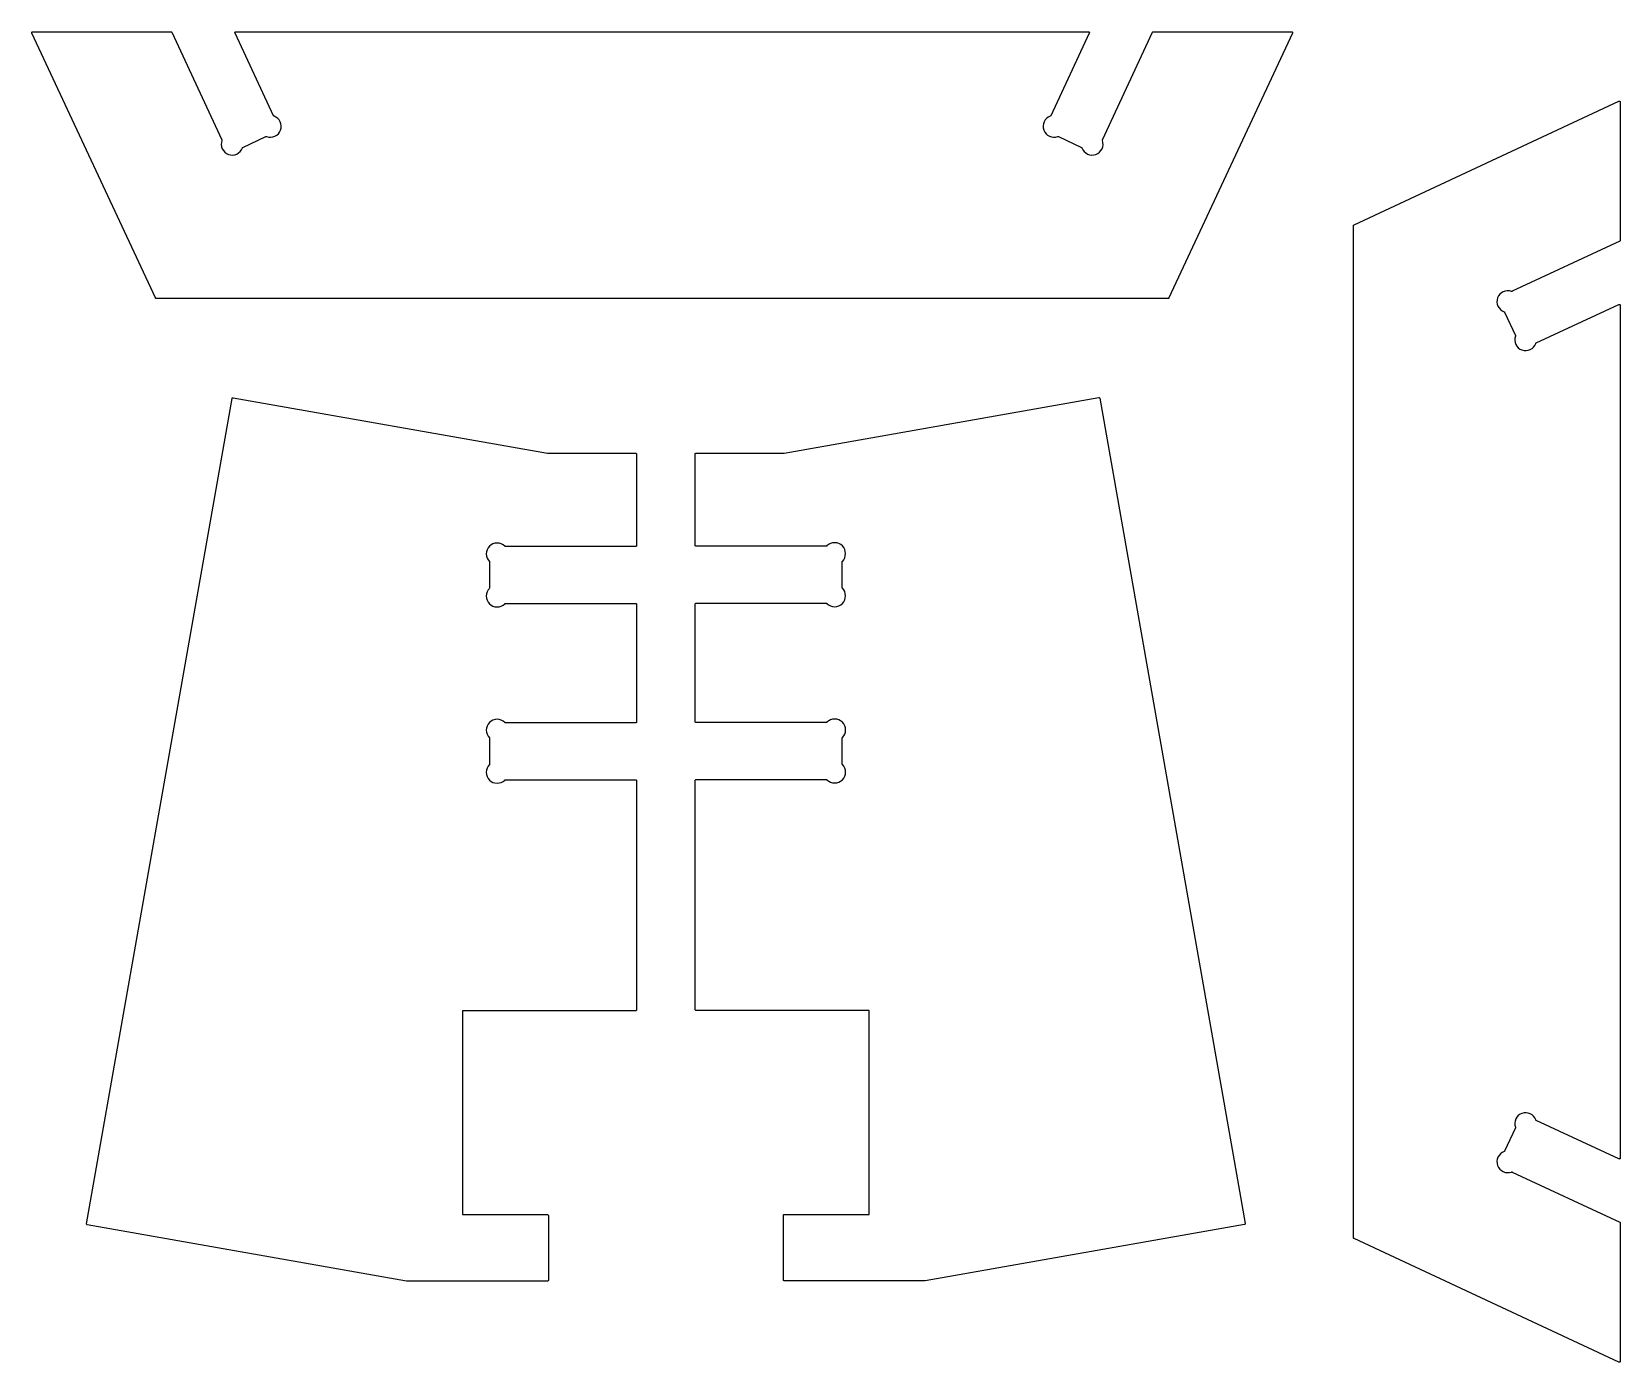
# Model space of a CAD drawing. Extents: x 1 to 271, y 1 to 227.
import ezdxf

# ---------------------------------------------------------------- set-up
doc = ezdxf.new("R2010")
doc.units = 0

msp = doc.modelspace()

# ---------------------------------------------------------------- linework, layer by layer
at = {"color": 1}
for p, q in [((0.85, 227.084), (0.854, 227.118)), ((0.854, 227.118), (0.865, 227.149)), ((0.865, 227.149), (0.883, 227.177)), ((0.883, 227.177), (0.907, 227.201)), ((0.907, 227.201), (0.935, 227.218)), ((0.935, 227.218), (0.967, 227.229)), ((0.967, 227.229), (1, 227.233)), ((1, 227.233), (24.545, 227.233)), ((24.545, 227.233), (24.579, 227.229)), ((24.579, 227.229), (24.611, 227.218)), ((24.611, 227.218), (24.64, 227.2)), ((24.64, 227.2), (24.664, 227.175)), ((24.664, 227.175), (24.681, 227.146)), ((24.681, 227.146), (33.212, 208.852)), ((35.429, 227.084), (35.433, 227.118)), ((35.433, 227.118), (35.444, 227.149)), ((35.444, 227.149), (35.462, 227.177)), ((35.462, 227.177), (35.486, 227.201)), ((35.486, 227.201), (35.514, 227.218)), ((35.514, 227.218), (35.546, 227.229)), ((35.546, 227.229), (35.579, 227.233)), ((35.579, 227.233), (180.701, 227.233)), ((180.701, 227.233), (180.734, 227.229)), ((180.734, 227.229), (180.766, 227.218)), ((180.766, 227.218), (180.794, 227.201)), ((180.794, 227.201), (180.818, 227.177)), ((180.818, 227.177), (180.836, 227.149)), ((180.836, 227.149), (180.847, 227.118)), ((180.847, 227.118), (180.851, 227.084)), ((183.069, 208.852), (191.599, 227.146)), ((191.599, 227.146), (191.617, 227.175)), ((191.617, 227.175), (191.641, 227.2)), ((191.641, 227.2), (191.669, 227.218)), ((191.669, 227.218), (191.701, 227.229)), ((191.701, 227.229), (191.735, 227.233)), ((191.735, 227.233), (215.28, 227.233)), ((215.28, 227.233), (215.313, 227.229)), ((215.313, 227.229), (215.345, 227.218)), ((215.345, 227.218), (215.373, 227.201)), ((215.373, 227.201), (215.397, 227.177)), ((215.397, 227.177), (215.415, 227.149)), ((215.415, 227.149), (215.426, 227.118)), ((215.426, 227.118), (215.43, 227.084)), ((0.853, 227.051), (0.85, 227.084)), ((0.864, 227.02), (0.853, 227.051)), ((21.887, 181.935), (0.864, 227.02)), ((35.433, 227.051), (35.429, 227.084)), ((35.443, 227.02), (35.433, 227.051)), ((42.003, 212.952), (35.443, 227.02)), ((180.837, 227.02), (174.278, 212.952)), ((180.848, 227.051), (180.837, 227.02)), ((180.851, 227.084), (180.848, 227.051)), ((215.416, 227.02), (194.393, 181.935)), ((215.427, 227.051), (215.416, 227.02)), ((215.43, 227.084), (215.427, 227.051)), ((225.905, 194.393), (270.99, 215.416)), ((270.99, 215.416), (271.021, 215.427)), ((271.021, 215.427), (271.054, 215.43)), ((271.054, 215.43), (271.088, 215.426)), ((271.088, 215.426), (271.119, 215.415)), ((271.119, 215.415), (271.147, 215.397)), ((271.147, 215.397), (271.171, 215.373)), ((271.171, 215.373), (271.188, 215.345)), ((271.188, 215.345), (271.199, 215.313)), ((271.199, 215.313), (271.203, 215.28)), ((271.203, 215.28), (271.203, 191.735)), ((42.018, 212.926), (42.003, 212.952)), ((42.037, 212.904), (42.018, 212.926)), ((42.061, 212.887), (42.037, 212.904)), ((42.087, 212.874), (42.061, 212.887)), ((174.22, 212.887), (174.193, 212.874)), ((174.243, 212.904), (174.22, 212.887)), ((174.263, 212.926), (174.243, 212.904)), ((174.278, 212.952), (174.263, 212.926)), ((33.212, 208.852), (33.221, 208.825)), ((33.224, 208.766), (33.217, 208.738)), ((33.221, 208.825), (33.226, 208.796)), ((33.226, 208.796), (33.224, 208.766)), ((36.771, 207.557), (40.707, 209.393)), ((40.707, 209.393), (40.735, 209.403)), ((40.735, 209.403), (40.764, 209.407)), ((40.764, 209.407), (40.794, 209.405)), ((40.794, 209.405), (40.822, 209.398)), ((175.459, 209.398), (175.487, 209.405)), ((175.487, 209.405), (175.517, 209.407)), ((175.517, 209.407), (175.546, 209.403)), ((175.546, 209.403), (175.573, 209.393)), ((175.573, 209.393), (179.509, 207.557)), ((183.055, 208.796), (183.059, 208.825)), ((183.057, 208.766), (183.055, 208.796)), ((183.064, 208.738), (183.057, 208.766)), ((183.059, 208.825), (183.069, 208.852)), ((36.694, 207.472), (36.706, 207.499)), ((36.706, 207.499), (36.724, 207.522)), ((36.724, 207.522), (36.746, 207.542)), ((36.746, 207.542), (36.771, 207.557)), ((179.509, 207.557), (179.535, 207.542)), ((179.535, 207.542), (179.557, 207.522)), ((179.557, 207.522), (179.574, 207.499)), ((179.574, 207.499), (179.587, 207.472)), ((225.818, 194.257), (225.822, 194.291)), ((225.818, 24.023), (225.818, 194.257)), ((225.822, 194.291), (225.833, 194.323)), ((225.833, 194.323), (225.851, 194.351)), ((225.851, 194.351), (225.876, 194.375)), ((225.876, 194.375), (225.905, 194.393)), ((271.116, 191.599), (252.822, 183.069)), ((271.145, 191.617), (271.116, 191.599)), ((271.17, 191.641), (271.145, 191.617)), ((271.188, 191.669), (271.17, 191.641)), ((271.199, 191.701), (271.188, 191.669)), ((271.203, 191.735), (271.199, 191.701)), ((21.905, 181.906), (21.887, 181.935)), ((21.929, 181.881), (21.905, 181.906)), ((21.958, 181.863), (21.929, 181.881)), ((21.99, 181.852), (21.958, 181.863)), ((22.023, 181.848), (21.99, 181.852)), ((103.781, 181.848), (22.023, 181.848)), ((194.257, 181.848), (103.781, 181.848)), ((194.291, 181.852), (194.257, 181.848)), ((194.323, 181.863), (194.291, 181.852)), ((194.351, 181.881), (194.323, 181.863)), ((194.375, 181.906), (194.351, 181.881)), ((194.393, 181.935), (194.375, 181.906)), ((252.736, 183.057), (252.708, 183.064)), ((252.766, 183.055), (252.736, 183.057)), ((252.795, 183.059), (252.766, 183.055)), ((252.822, 183.069), (252.795, 183.059)), ((251.442, 179.587), (251.469, 179.574)), ((251.469, 179.574), (251.492, 179.557)), ((251.492, 179.557), (251.512, 179.535)), ((251.512, 179.535), (251.527, 179.509)), ((251.527, 179.509), (253.363, 175.573)), ((256.922, 174.278), (270.99, 180.837)), ((270.99, 180.837), (271.021, 180.848)), ((271.021, 180.848), (271.054, 180.851)), ((271.054, 180.851), (271.088, 180.847)), ((271.088, 180.847), (271.119, 180.836)), ((271.119, 180.836), (271.147, 180.818)), ((271.147, 180.818), (271.171, 180.794)), ((271.171, 180.794), (271.188, 180.766)), ((271.188, 180.766), (271.199, 180.734)), ((271.199, 180.734), (271.203, 180.701)), ((271.203, 180.701), (271.203, 35.579)), ((253.363, 175.573), (253.373, 175.546)), ((253.375, 175.487), (253.368, 175.459)), ((253.373, 175.546), (253.377, 175.517)), ((253.377, 175.517), (253.375, 175.487)), ((256.844, 174.193), (256.857, 174.22)), ((256.857, 174.22), (256.874, 174.243)), ((256.874, 174.243), (256.896, 174.263)), ((256.896, 174.263), (256.922, 174.278)), ((34.958, 164.897), (34.981, 164.921)), ((34.981, 164.921), (35.008, 164.941)), ((35.008, 164.941), (35.04, 164.953)), ((35.04, 164.953), (35.073, 164.959)), ((35.073, 164.959), (35.106, 164.957)), ((35.106, 164.957), (88.644, 155.517)), ((128.903, 155.556), (182.441, 164.996)), ((182.441, 164.996), (182.474, 164.998)), ((182.474, 164.998), (182.508, 164.992)), ((182.508, 164.992), (182.539, 164.98)), ((182.539, 164.98), (182.566, 164.96)), ((182.566, 164.96), (182.589, 164.936)), ((182.589, 164.936), (182.605, 164.906)), ((10.173, 24.419), (34.932, 164.835)), ((34.932, 164.835), (34.942, 164.867)), ((34.942, 164.867), (34.958, 164.897)), ((182.605, 164.906), (182.615, 164.874)), ((182.615, 164.874), (206.405, 29.956)), ((88.644, 155.517), (103.631, 155.517)), ((103.631, 155.517), (103.664, 155.513)), ((103.664, 155.513), (103.696, 155.502)), ((103.696, 155.502), (103.725, 155.484)), ((103.725, 155.484), (103.748, 155.461)), ((103.748, 155.461), (103.766, 155.432)), ((103.766, 155.432), (103.777, 155.4)), ((103.777, 155.4), (103.781, 155.367)), ((103.781, 155.367), (103.781, 139.809)), ((113.766, 155.406), (113.77, 155.439)), ((113.766, 139.848), (113.766, 155.406)), ((113.77, 155.439), (113.781, 155.471)), ((113.781, 155.471), (113.799, 155.5)), ((113.799, 155.5), (113.822, 155.523)), ((113.822, 155.523), (113.851, 155.541)), ((113.851, 155.541), (113.883, 155.552)), ((113.883, 155.552), (113.916, 155.556)), ((113.916, 155.556), (128.903, 155.556)), ((81.376, 139.684), (81.354, 139.703)), ((81.402, 139.67), (81.376, 139.684)), ((81.43, 139.662), (81.402, 139.67)), ((81.46, 139.659), (81.43, 139.662)), ((103.631, 139.659), (81.46, 139.659)), ((103.664, 139.663), (103.631, 139.659)), ((103.696, 139.674), (103.664, 139.663)), ((103.725, 139.692), (103.696, 139.674)), ((103.748, 139.715), (103.725, 139.692)), ((103.766, 139.744), (103.748, 139.715)), ((103.777, 139.776), (103.766, 139.744)), ((103.781, 139.809), (103.777, 139.776)), ((113.77, 139.815), (113.766, 139.848)), ((113.781, 139.783), (113.77, 139.815)), ((113.799, 139.754), (113.781, 139.783)), ((113.822, 139.731), (113.799, 139.754)), ((113.851, 139.713), (113.822, 139.731)), ((113.883, 139.702), (113.851, 139.713)), ((113.916, 139.698), (113.883, 139.702)), ((136.088, 139.698), (113.916, 139.698)), ((136.117, 139.701), (136.088, 139.698)), ((136.145, 139.709), (136.117, 139.701)), ((136.171, 139.723), (136.145, 139.709)), ((136.194, 139.742), (136.171, 139.723)), ((78.737, 137.087), (78.756, 137.064)), ((78.756, 137.064), (78.77, 137.038)), ((78.77, 137.038), (78.778, 137.01)), ((78.778, 137.01), (78.781, 136.981)), ((78.781, 136.981), (78.781, 132.638)), ((138.766, 137.02), (138.769, 137.049)), ((138.766, 132.676), (138.766, 137.02)), ((138.769, 137.049), (138.777, 137.077)), ((138.777, 137.077), (138.791, 137.103)), ((138.791, 137.103), (138.81, 137.126)), ((78.756, 132.555), (78.737, 132.532)), ((78.77, 132.581), (78.756, 132.555)), ((78.778, 132.609), (78.77, 132.581)), ((78.781, 132.638), (78.778, 132.609)), ((138.769, 132.647), (138.766, 132.676)), ((138.777, 132.619), (138.769, 132.647)), ((138.791, 132.593), (138.777, 132.619)), ((138.81, 132.57), (138.791, 132.593)), ((81.354, 129.915), (81.376, 129.934)), ((81.376, 129.934), (81.402, 129.948)), ((81.402, 129.948), (81.43, 129.956)), ((81.43, 129.956), (81.46, 129.959)), ((81.46, 129.959), (103.631, 129.959)), ((103.631, 129.959), (103.664, 129.955)), ((103.664, 129.955), (103.696, 129.944)), ((103.696, 129.944), (103.725, 129.926)), ((103.725, 129.926), (103.748, 129.903)), ((103.748, 129.903), (103.766, 129.874)), ((103.766, 129.874), (103.777, 129.842)), ((103.777, 129.842), (103.781, 129.809)), ((103.781, 129.809), (103.781, 109.809)), ((113.766, 129.848), (113.77, 129.881)), ((113.766, 109.848), (113.766, 129.848)), ((113.77, 129.881), (113.781, 129.913)), ((113.781, 129.913), (113.799, 129.942)), ((113.799, 129.942), (113.822, 129.965)), ((113.822, 129.965), (113.851, 129.983)), ((113.851, 129.983), (113.883, 129.994)), ((113.883, 129.994), (113.916, 129.998)), ((113.916, 129.998), (136.088, 129.998)), ((136.088, 129.998), (136.117, 129.995)), ((136.117, 129.995), (136.145, 129.987)), ((136.145, 129.987), (136.171, 129.973)), ((136.171, 129.973), (136.194, 129.954)), ((81.376, 109.684), (81.354, 109.703)), ((81.402, 109.67), (81.376, 109.684)), ((81.43, 109.662), (81.402, 109.67)), ((81.46, 109.659), (81.43, 109.662)), ((103.631, 109.659), (81.46, 109.659)), ((103.664, 109.663), (103.631, 109.659)), ((103.696, 109.674), (103.664, 109.663)), ((103.725, 109.692), (103.696, 109.674)), ((103.748, 109.715), (103.725, 109.692)), ((103.766, 109.744), (103.748, 109.715)), ((103.777, 109.776), (103.766, 109.744)), ((103.781, 109.809), (103.777, 109.776)), ((113.77, 109.815), (113.766, 109.848)), ((113.781, 109.783), (113.77, 109.815)), ((113.799, 109.754), (113.781, 109.783)), ((113.822, 109.731), (113.799, 109.754)), ((113.851, 109.713), (113.822, 109.731)), ((113.883, 109.702), (113.851, 109.713)), ((113.916, 109.698), (113.883, 109.702)), ((136.088, 109.698), (113.916, 109.698)), ((136.117, 109.701), (136.088, 109.698)), ((136.145, 109.709), (136.117, 109.701)), ((136.171, 109.723), (136.145, 109.709)), ((136.194, 109.742), (136.171, 109.723)), ((78.737, 107.087), (78.756, 107.064)), ((78.756, 107.064), (78.77, 107.038)), ((78.77, 107.038), (78.778, 107.01)), ((78.778, 107.01), (78.781, 106.981)), ((78.781, 106.981), (78.781, 102.638)), ((138.766, 107.02), (138.769, 107.049)), ((138.766, 102.676), (138.766, 107.02)), ((138.769, 107.049), (138.777, 107.077)), ((138.777, 107.077), (138.791, 107.103)), ((138.791, 107.103), (138.81, 107.126)), ((78.756, 102.555), (78.737, 102.532)), ((78.77, 102.581), (78.756, 102.555)), ((78.778, 102.609), (78.77, 102.581)), ((78.781, 102.638), (78.778, 102.609)), ((138.769, 102.647), (138.766, 102.676)), ((138.777, 102.619), (138.769, 102.647)), ((138.791, 102.593), (138.777, 102.619)), ((138.81, 102.57), (138.791, 102.593)), ((81.354, 99.915), (81.376, 99.934)), ((81.376, 99.934), (81.402, 99.948)), ((81.402, 99.948), (81.43, 99.956)), ((81.43, 99.956), (81.46, 99.959)), ((81.46, 99.959), (103.631, 99.959)), ((103.631, 99.959), (103.664, 99.955)), ((103.664, 99.955), (103.696, 99.944)), ((103.696, 99.944), (103.725, 99.926)), ((103.725, 99.926), (103.748, 99.903)), ((103.748, 99.903), (103.766, 99.874)), ((103.766, 99.874), (103.777, 99.843)), ((103.777, 99.843), (103.781, 99.809)), ((103.781, 99.809), (103.781, 60.809)), ((113.766, 99.848), (113.77, 99.881)), ((113.766, 60.848), (113.766, 99.848)), ((113.77, 99.881), (113.781, 99.913)), ((113.781, 99.913), (113.799, 99.942)), ((113.799, 99.942), (113.822, 99.965)), ((113.822, 99.965), (113.851, 99.983)), ((113.851, 99.983), (113.883, 99.994)), ((113.883, 99.994), (113.916, 99.998)), ((113.916, 99.998), (136.088, 99.998)), ((136.088, 99.998), (136.117, 99.995)), ((136.117, 99.995), (136.145, 99.987)), ((136.145, 99.987), (136.171, 99.973)), ((136.171, 99.973), (136.194, 99.954)), ((103.631, 60.659), (74.148, 60.659)), ((74.148, 60.659), (74.148, 25.959)), ((103.664, 60.663), (103.631, 60.659)), ((103.696, 60.674), (103.664, 60.663)), ((103.725, 60.692), (103.696, 60.674)), ((103.748, 60.716), (103.725, 60.692)), ((103.766, 60.744), (103.748, 60.716)), ((103.777, 60.776), (103.766, 60.744)), ((103.781, 60.809), (103.777, 60.776)), ((113.77, 60.815), (113.766, 60.848)), ((113.781, 60.783), (113.77, 60.815)), ((113.799, 60.754), (113.781, 60.783)), ((113.822, 60.731), (113.799, 60.754)), ((113.851, 60.713), (113.822, 60.731)), ((113.883, 60.702), (113.851, 60.713)), ((113.916, 60.698), (113.883, 60.702)), ((143.399, 60.698), (113.916, 60.698)), ((143.399, 25.998), (143.399, 60.698)), ((253.363, 40.707), (251.527, 36.771)), ((253.373, 40.735), (253.363, 40.707)), ((253.368, 40.822), (253.375, 40.794)), ((253.377, 40.764), (253.373, 40.735)), ((253.375, 40.794), (253.377, 40.764)), ((256.857, 42.061), (256.844, 42.087)), ((256.874, 42.037), (256.857, 42.061)), ((256.896, 42.018), (256.874, 42.037)), ((256.922, 42.003), (256.896, 42.018)), ((270.99, 35.443), (256.922, 42.003)), ((251.469, 36.706), (251.442, 36.694)), ((251.492, 36.724), (251.469, 36.706)), ((251.512, 36.746), (251.492, 36.724)), ((251.527, 36.771), (251.512, 36.746)), ((271.021, 35.433), (270.99, 35.443)), ((271.054, 35.429), (271.021, 35.433)), ((271.088, 35.433), (271.054, 35.429)), ((271.119, 35.444), (271.088, 35.433)), ((271.147, 35.462), (271.119, 35.444)), ((271.171, 35.486), (271.147, 35.462)), ((271.188, 35.514), (271.171, 35.486)), ((271.199, 35.546), (271.188, 35.514)), ((271.203, 35.579), (271.199, 35.546)), ((252.708, 33.217), (252.736, 33.224)), ((252.736, 33.224), (252.766, 33.226)), ((252.766, 33.226), (252.795, 33.221)), ((252.795, 33.221), (252.822, 33.212)), ((252.822, 33.212), (271.116, 24.681)), ((206.405, 29.956), (207.375, 24.458)), ((10.171, 24.385), (10.173, 24.419)), ((10.177, 24.352), (10.171, 24.385)), ((10.189, 24.321), (10.177, 24.352)), ((74.148, 25.959), (88.631, 25.959)), ((88.631, 25.959), (88.665, 25.955)), ((88.665, 25.955), (88.696, 25.944)), ((88.696, 25.944), (88.725, 25.926)), ((88.725, 25.926), (88.748, 25.903)), ((88.748, 25.903), (88.766, 25.874)), ((88.766, 25.874), (88.777, 25.843)), ((88.777, 25.843), (88.781, 25.809)), ((88.781, 25.809), (88.781, 14.809)), ((128.766, 25.848), (128.77, 25.881)), ((128.766, 14.848), (128.766, 25.848)), ((128.77, 25.881), (128.781, 25.913)), ((128.781, 25.913), (128.799, 25.942)), ((128.799, 25.942), (128.822, 25.965)), ((128.822, 25.965), (128.851, 25.983)), ((128.851, 25.983), (128.883, 25.994)), ((128.883, 25.994), (128.916, 25.998)), ((128.916, 25.998), (143.399, 25.998)), ((207.339, 24.332), (207.315, 24.31)), ((207.359, 24.36), (207.339, 24.332)), ((207.371, 24.391), (207.359, 24.36)), ((207.377, 24.424), (207.371, 24.391)), ((207.375, 24.458), (207.377, 24.424)), ((271.116, 24.681), (271.145, 24.664)), ((271.145, 24.664), (271.17, 24.64)), ((271.17, 24.64), (271.188, 24.611)), ((271.188, 24.611), (271.199, 24.579)), ((271.199, 24.579), (271.203, 24.545)), ((271.203, 24.545), (271.203, 1)), ((10.209, 24.293), (10.189, 24.321)), ((10.233, 24.271), (10.209, 24.293)), ((10.263, 24.254), (10.233, 24.271)), ((10.295, 24.245), (10.263, 24.254)), ((64.646, 14.661), (10.295, 24.245)), ((207.253, 24.284), (152.902, 14.7)), ((207.285, 24.293), (207.253, 24.284)), ((207.315, 24.31), (207.285, 24.293)), ((225.818, 22.023), (225.818, 24.023)), ((225.822, 21.99), (225.818, 22.023)), ((225.833, 21.958), (225.822, 21.99)), ((225.851, 21.929), (225.833, 21.958)), ((225.876, 21.905), (225.851, 21.929)), ((225.905, 21.887), (225.876, 21.905)), ((270.99, 0.864), (225.905, 21.887)), ((64.672, 14.659), (64.646, 14.661)), ((88.631, 14.659), (64.672, 14.659)), ((88.665, 14.663), (88.631, 14.659)), ((88.696, 14.674), (88.665, 14.663)), ((88.725, 14.692), (88.696, 14.674)), ((88.748, 14.716), (88.725, 14.692)), ((88.766, 14.744), (88.748, 14.716)), ((88.777, 14.776), (88.766, 14.744)), ((88.781, 14.809), (88.777, 14.776)), ((128.77, 14.815), (128.766, 14.848)), ((128.781, 14.783), (128.77, 14.815)), ((128.799, 14.754), (128.781, 14.783)), ((128.822, 14.731), (128.799, 14.754)), ((128.851, 14.713), (128.822, 14.731)), ((128.883, 14.702), (128.851, 14.713)), ((128.916, 14.698), (128.883, 14.702)), ((152.876, 14.698), (128.916, 14.698)), ((152.902, 14.7), (152.876, 14.698)), ((271.021, 0.853), (270.99, 0.864)), ((271.054, 0.85), (271.021, 0.853)), ((271.088, 0.854), (271.054, 0.85)), ((271.119, 0.865), (271.088, 0.854)), ((271.147, 0.883), (271.119, 0.865)), ((271.171, 0.907), (271.147, 0.883)), ((271.188, 0.935), (271.171, 0.907)), ((271.199, 0.967), (271.188, 0.935)), ((271.203, 1), (271.199, 0.967))]:
    msp.add_line(p, q, dxfattribs=at)
for centre, start, end in [((41.455, 211.136), -20.00398, 69.9974), ((174.826, 211.136), 110.00265, -69.99735), ((34.955, 208.105), 160.00107, -109.99871), ((41.455, 211.136), -110.00537, -20.00398), ((181.325, 208.105), -159.98803, 19.98343), ((34.955, 208.105), -109.99871, -19.99849), ((252.075, 181.325), 70.01657, -110.01197), ((255.106, 174.826), 159.99735, -20.00265), ((80.045, 138.395), 134.99607, -135.00384), ((80.045, 138.395), 44.99599, 134.99607), ((137.502, 138.434), 45.00017, 135.00033), ((137.502, 138.434), -45, 45.00017), ((80.045, 131.223), 134.97962, -135.00601), ((137.502, 131.262), -45.00017, 45), ((80.045, 131.223), -135.00601, -44.99165), ((137.502, 131.262), -135.00033, -45.00017), ((80.045, 108.395), 44.99616, -135.00418), ((137.502, 108.434), -44.99983, 135), ((80.045, 101.223), 134.97878, -135.00401), ((137.502, 101.262), -135, 44.99983), ((80.045, 101.223), -135.00401, -44.9868), ((255.106, 41.455), 20.0026, 110.00398), ((255.106, 41.455), 110.00398, -159.99463), ((252.075, 34.955), 109.99849, -160.00129), ((252.075, 34.955), -160.00129, -70.00107)]:
    msp.add_arc(centre, 1.85, start, end, dxfattribs=at)

doc.saveas('drawing.dxf')
